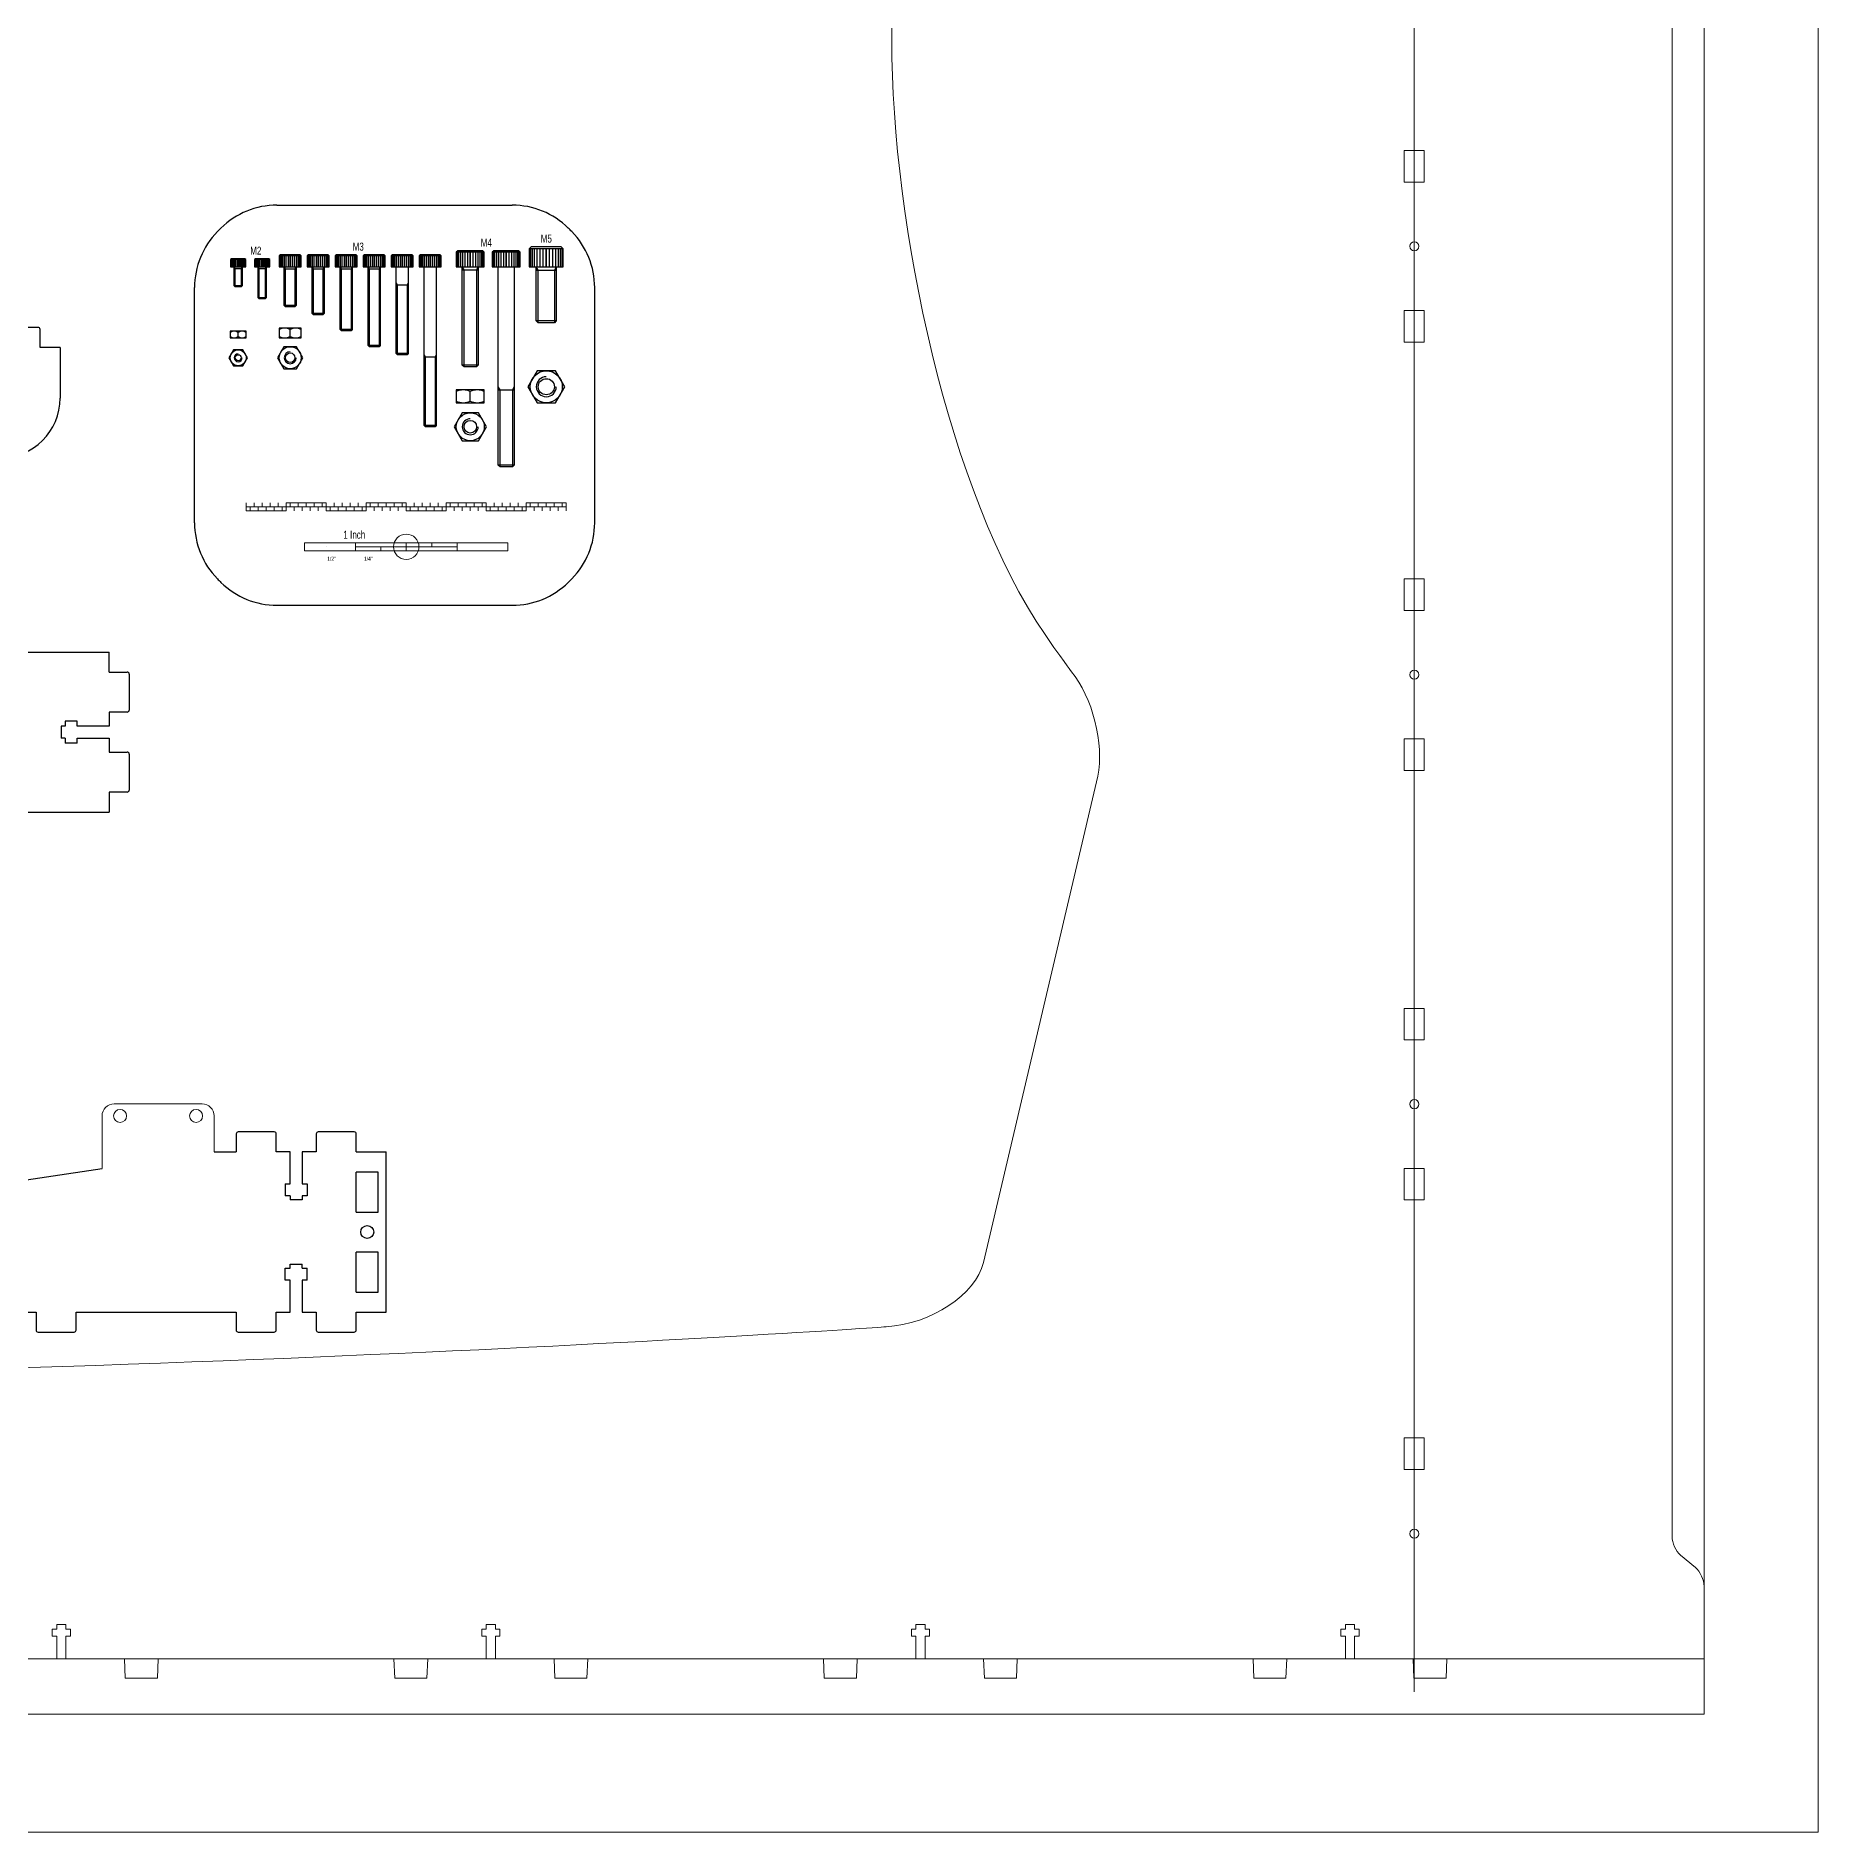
# Model space of a CAD drawing. Header units: millimetres. Extents: x 0 to 1200, y 0 to 900.
# Drawn here: x 754.7 to 1200, y 0 to 448.9 of the extents above; entities that cross this region are included whole.
import ezdxf

# ---------------------------------------------------------------- set-up
doc = ezdxf.new("R2010")
doc.units = ezdxf.units.MM
doc.layers.get('0').update_dxf_attribs({"color": 1, "linetype": 'CONTINUOUS', "lineweight": 25, "true_color": 0xff0000})
for name, color, linetype, lineweight, true_color in [('Annotations', 5, 'CONTINUOUS', 5, 0x0000ff), ('Changes', 1, 'CONTINUOUS', 0, 0xff0000), ('Laser Table', 3, 'CONTINUOUS', 0, 0x00ff00), ('New Front', 1, 'CONTINUOUS', 0, 0xff0000), ('Referance lines', 3, 'CONTINUOUS', 0, 0x00ff00)]:
    doc.layers.add(name, color=color, linetype=linetype, lineweight=lineweight, true_color=true_color)
doc.layers.add('NutsAndBolts', color=5, linetype='CONTINUOUS', true_color=0x0000ff)
doc.styles.get("Standard").update_dxf_attribs({"font": 'txt', "width": 0.75})

# ---------------------------------------------------------------- blocks, each defined once
blk = doc.blocks.new('M5x14_DIN912_f-0')
at = {"layer": 'NutsAndBolts', "color": 4, "linetype": 'CONTINUOUS', "true_color": 0x00ffff}
for p, q in [((-3.75, 5), (-4.25, 4.5)), ((-4.25, 4.5), (-4.25, 0)), ((3.75, 5), (-3.75, 5)), ((4.25, 4.5), (3.75, 5)), ((4.25, 0), (4.25, 4.5)), ((-4.25, 0), (4.25, 0)), ((-2.5, -13.5095), (-2.5, 0)), ((2.5, 0), (2.5, -13.5095)), ((-2.5, -0.849571), (2.5, -0.849571)), ((-2.0095, -14), (-2.5, -13.5095)), ((2.5, -13.5095), (-2.5, -13.5095)), ((2.0095, -14), (-2.0095, -14)), ((2.5, -13.5095), (2.0095, -14))]:
    blk.add_line(p, q, dxfattribs=at)
at = {"layer": 'NutsAndBolts', "color": 2, "linetype": 'CONTINUOUS', "true_color": 0xffff00}
for p, q in [((4.25, 4.5), (-4.25, 4.5)), ((-4.174297, 4.5), (-4.174297, 0)), ((-3.936618, 4.5), (-3.936618, 0)), ((-3.546047, 4.5), (-3.546047, 0)), ((-3.017751, 4.5), (-3.017751, 0)), ((-2.372251, 4.5), (-2.372251, 0)), ((-1.634615, 4.5), (-1.634615, 0)), ((-0.833494, 4.5), (-0.833494, 0)), ((0, 0), (0, 4.5)), ((0, 4.5), (0, 0)), ((0.833494, 0), (0.833494, 4.5)), ((1.634615, 0), (1.634615, 4.5)), ((2.372251, 0), (2.372251, 4.5)), ((3.017751, 0), (3.017751, 4.5)), ((3.546047, 0), (3.546047, 4.5)), ((3.936618, 0), (3.936618, 4.5)), ((4.174297, 0), (4.174297, 4.5)), ((-2.0095, -0.849571), (-2.5, 0)), ((2.5, 0), (2.0095, -0.849571)), ((-2.0095, -14), (-2.0095, -0.849571)), ((2.0095, -0.849571), (2.0095, -14))]:
    blk.add_line(p, q, dxfattribs=at)
blk = doc.blocks.new('M4x50_DIN912_f-0')
at = {"layer": 'NutsAndBolts', "color": 4, "linetype": 'CONTINUOUS', "true_color": 0x00ffff}
for p, q in [((-3.1, 4), (-3.5, 3.6)), ((-3.5, 3.6), (-3.5, 0)), ((-3.5, 0), (3.5, 0)), ((3.1, 4), (-3.1, 4)), ((-2, -49.5705), (-2, 0)), ((2, 0), (2, -49.5705)), ((3.5, 3.6), (3.1, 4)), ((3.5, 0), (3.5, 3.6)), ((-2, -30.743916), (2, -30.743916)), ((-1.5705, -50), (-2, -49.5705)), ((2, -49.5705), (-2, -49.5705)), ((1.5705, -50), (-1.5705, -50)), ((2, -49.5705), (1.5705, -50))]:
    blk.add_line(p, q, dxfattribs=at)
at = {"layer": 'NutsAndBolts', "color": 2, "linetype": 'CONTINUOUS', "true_color": 0xffff00}
for p, q in [((3.5, 3.6), (-3.5, 3.6)), ((-3.437656, 3.6), (-3.437656, 0)), ((-3.241921, 3.6), (-3.241921, 0)), ((-2.920274, 3.6), (-2.920274, 0)), ((-2.485207, 3.6), (-2.485207, 0)), ((-1.953618, 3.6), (-1.953618, 0)), ((-1.346154, 3.6), (-1.346154, 0)), ((-0.686406, 3.6), (-0.686406, 0)), ((0, 0), (0, 3.6)), ((0, 3.6), (0, 0)), ((0.686406, 0), (0.686406, 3.6)), ((1.346154, 0), (1.346154, 3.6)), ((1.953618, 0), (1.953618, 3.6)), ((2.485207, 0), (2.485207, 3.6)), ((2.920274, 0), (2.920274, 3.6)), ((3.241921, 0), (3.241921, 3.6)), ((3.437656, 0), (3.437656, 3.6)), ((-1.5705, -30.743916), (-2, -30)), ((-1.5705, -50), (-1.5705, -30.743916)), ((2, -30), (1.5705, -30.743916)), ((1.5705, -30.743916), (1.5705, -50))]:
    blk.add_line(p, q, dxfattribs=at)
blk = doc.blocks.new('M4x25_DIN912_f-0')
at = {"layer": 'NutsAndBolts', "color": 4, "linetype": 'CONTINUOUS', "true_color": 0x00ffff}
for p, q in [((-3.1, 4), (-3.5, 3.6)), ((-3.5, 3.6), (-3.5, 0)), ((-3.5, 0), (3.5, 0)), ((3.1, 4), (-3.1, 4)), ((-2, -24.5705), (-2, 0)), ((2, 0), (2, -24.5705)), ((3.5, 3.6), (3.1, 4)), ((3.5, 0), (3.5, 3.6)), ((-2, -0.743916), (2, -0.743916)), ((-1.5705, -25), (-2, -24.5705)), ((2, -24.5705), (-2, -24.5705)), ((1.5705, -25), (-1.5705, -25)), ((2, -24.5705), (1.5705, -25))]:
    blk.add_line(p, q, dxfattribs=at)
at = {"layer": 'NutsAndBolts', "color": 2, "linetype": 'CONTINUOUS', "true_color": 0xffff00}
for p, q in [((3.5, 3.6), (-3.5, 3.6)), ((-3.437656, 3.6), (-3.437656, 0)), ((-3.241921, 3.6), (-3.241921, 0)), ((-2.920274, 3.6), (-2.920274, 0)), ((-2.485207, 3.6), (-2.485207, 0)), ((-1.5705, -0.743916), (-2, 0)), ((-1.953618, 3.6), (-1.953618, 0)), ((-1.346154, 3.6), (-1.346154, 0)), ((-0.686406, 3.6), (-0.686406, 0)), ((0, 0), (0, 3.6)), ((0, 3.6), (0, 0)), ((0.686406, 0), (0.686406, 3.6)), ((1.346154, 0), (1.346154, 3.6)), ((2, 0), (1.5705, -0.743916)), ((1.953618, 0), (1.953618, 3.6)), ((2.485207, 0), (2.485207, 3.6)), ((2.920274, 0), (2.920274, 3.6)), ((3.241921, 0), (3.241921, 3.6)), ((3.437656, 0), (3.437656, 3.6)), ((-1.5705, -25), (-1.5705, -0.743916)), ((1.5705, -0.743916), (1.5705, -25))]:
    blk.add_line(p, q, dxfattribs=at)
blk = doc.blocks.new('M3x10_DIN912_f-0')
at = {"layer": 'NutsAndBolts', "color": 4, "linetype": 'CONTINUOUS', "true_color": 0x00ffff}
for p, q in [((-2.45, 3), (-2.75, 2.7)), ((-2.75, 2.7), (-2.75, 0)), ((-2.75, 0), (2.75, 0)), ((2.45, 3), (-2.45, 3)), ((-1.5, -9.6935), (-1.5, 0)), ((1.5, 0), (1.5, -9.6935)), ((2.75, 2.7), (2.45, 3)), ((2.75, 0), (2.75, 2.7)), ((-1.5, -0.530874), (1.5, -0.530874)), ((-1.1935, -10), (-1.5, -9.6935)), ((1.5, -9.6935), (-1.5, -9.6935)), ((1.1935, -10), (-1.1935, -10)), ((1.5, -9.6935), (1.1935, -10))]:
    blk.add_line(p, q, dxfattribs=at)
at = {"layer": 'NutsAndBolts', "color": 2, "linetype": 'CONTINUOUS', "true_color": 0xffff00}
for p, q in [((2.75, 2.7), (-2.75, 2.7)), ((-2.701015, 2.7), (-2.701015, 0)), ((-2.547223, 2.7), (-2.547223, 0)), ((-2.294501, 2.7), (-2.294501, 0)), ((-1.952663, 2.7), (-1.952663, 0)), ((-1.534986, 2.7), (-1.534986, 0)), ((-1.1935, -0.530874), (-1.5, 0)), ((-1.057692, 2.7), (-1.057692, 0)), ((-0.539319, 2.7), (-0.539319, 0)), ((0, 0), (0, 2.7)), ((0, 2.7), (0, 0)), ((0.539319, 0), (0.539319, 2.7)), ((1.057692, 0), (1.057692, 2.7)), ((1.5, 0), (1.1935, -0.530874)), ((1.534986, 0), (1.534986, 2.7)), ((1.952663, 0), (1.952663, 2.7)), ((2.294501, 0), (2.294501, 2.7)), ((2.547223, 0), (2.547223, 2.7)), ((2.701015, 0), (2.701015, 2.7)), ((-1.1935, -10), (-1.1935, -0.530874)), ((1.1935, -0.530874), (1.1935, -10))]:
    blk.add_line(p, q, dxfattribs=at)
blk = doc.blocks.new('M3x40_DIN912_f-0')
at = {"layer": 'NutsAndBolts', "color": 4, "linetype": 'CONTINUOUS', "true_color": 0x00ffff}
for p, q in [((-2.45, 3), (-2.75, 2.7)), ((-2.75, 2.7), (-2.75, 0)), ((-2.75, 0), (2.75, 0)), ((2.45, 3), (-2.45, 3)), ((-1.5, -39.6935), (-1.5, 0)), ((1.5, 0), (1.5, -39.6935)), ((2.75, 2.7), (2.45, 3)), ((2.75, 0), (2.75, 2.7)), ((-1.5, -22.530874), (1.5, -22.530874)), ((-1.1935, -40), (-1.5, -39.6935)), ((1.5, -39.6935), (-1.5, -39.6935)), ((1.1935, -40), (-1.1935, -40)), ((1.5, -39.6935), (1.1935, -40))]:
    blk.add_line(p, q, dxfattribs=at)
at = {"layer": 'NutsAndBolts', "color": 2, "linetype": 'CONTINUOUS', "true_color": 0xffff00}
for p, q in [((2.75, 2.7), (-2.75, 2.7)), ((-2.701015, 2.7), (-2.701015, 0)), ((-2.547223, 2.7), (-2.547223, 0)), ((-2.294501, 2.7), (-2.294501, 0)), ((-1.952663, 2.7), (-1.952663, 0)), ((-1.534986, 2.7), (-1.534986, 0)), ((-1.057692, 2.7), (-1.057692, 0)), ((-0.539319, 2.7), (-0.539319, 0)), ((0, 0), (0, 2.7)), ((0, 2.7), (0, 0)), ((0.539319, 0), (0.539319, 2.7)), ((1.057692, 0), (1.057692, 2.7)), ((1.534986, 0), (1.534986, 2.7)), ((1.952663, 0), (1.952663, 2.7)), ((2.294501, 0), (2.294501, 2.7)), ((2.547223, 0), (2.547223, 2.7)), ((2.701015, 0), (2.701015, 2.7)), ((-1.1935, -22.530874), (-1.5, -22)), ((1.5, -22), (1.1935, -22.530874)), ((-1.1935, -40), (-1.1935, -22.530874)), ((1.1935, -22.530874), (1.1935, -40))]:
    blk.add_line(p, q, dxfattribs=at)
blk = doc.blocks.new('M3x22_DIN912_f-0')
at = {"layer": 'NutsAndBolts', "color": 4, "linetype": 'CONTINUOUS', "true_color": 0x00ffff}
for p, q in [((-2.45, 3), (-2.75, 2.7)), ((-2.75, 2.7), (-2.75, 0)), ((-2.75, 0), (2.75, 0)), ((2.45, 3), (-2.45, 3)), ((-1.5, -21.6935), (-1.5, 0)), ((1.5, 0), (1.5, -21.6935)), ((2.75, 2.7), (2.45, 3)), ((2.75, 0), (2.75, 2.7)), ((-1.5, -4.530874), (1.5, -4.530874)), ((-1.1935, -22), (-1.5, -21.6935)), ((1.5, -21.6935), (-1.5, -21.6935)), ((1.1935, -22), (-1.1935, -22)), ((1.5, -21.6935), (1.1935, -22))]:
    blk.add_line(p, q, dxfattribs=at)
at = {"layer": 'NutsAndBolts', "color": 2, "linetype": 'CONTINUOUS', "true_color": 0xffff00}
for p, q in [((2.75, 2.7), (-2.75, 2.7)), ((-2.701015, 2.7), (-2.701015, 0)), ((-2.547223, 2.7), (-2.547223, 0)), ((-2.294501, 2.7), (-2.294501, 0)), ((-1.952663, 2.7), (-1.952663, 0)), ((-1.534986, 2.7), (-1.534986, 0)), ((-1.057692, 2.7), (-1.057692, 0)), ((-0.539319, 2.7), (-0.539319, 0)), ((0, 0), (0, 2.7)), ((0, 2.7), (0, 0)), ((0.539319, 0), (0.539319, 2.7)), ((1.057692, 0), (1.057692, 2.7)), ((1.534986, 0), (1.534986, 2.7)), ((1.952663, 0), (1.952663, 2.7)), ((2.294501, 0), (2.294501, 2.7)), ((2.547223, 0), (2.547223, 2.7)), ((2.701015, 0), (2.701015, 2.7)), ((-1.1935, -4.530874), (-1.5, -4)), ((1.5, -4), (1.1935, -4.530874)), ((-1.1935, -22), (-1.1935, -4.530874)), ((1.1935, -4.530874), (1.1935, -22))]:
    blk.add_line(p, q, dxfattribs=at)
blk = doc.blocks.new('M3x20_DIN912_f-0')
at = {"layer": 'NutsAndBolts', "color": 4, "linetype": 'CONTINUOUS', "true_color": 0x00ffff}
for p, q in [((-2.45, 3), (-2.75, 2.7)), ((-2.75, 2.7), (-2.75, 0)), ((-2.75, 0), (2.75, 0)), ((2.45, 3), (-2.45, 3)), ((-1.5, -19.6935), (-1.5, 0)), ((1.5, 0), (1.5, -19.6935)), ((2.75, 2.7), (2.45, 3)), ((2.75, 0), (2.75, 2.7)), ((-1.5, -0.530874), (1.5, -0.530874)), ((-1.1935, -20), (-1.5, -19.6935)), ((1.5, -19.6935), (-1.5, -19.6935)), ((1.1935, -20), (-1.1935, -20)), ((1.5, -19.6935), (1.1935, -20))]:
    blk.add_line(p, q, dxfattribs=at)
at = {"layer": 'NutsAndBolts', "color": 2, "linetype": 'CONTINUOUS', "true_color": 0xffff00}
for p, q in [((2.75, 2.7), (-2.75, 2.7)), ((-2.701015, 2.7), (-2.701015, 0)), ((-2.547223, 2.7), (-2.547223, 0)), ((-2.294501, 2.7), (-2.294501, 0)), ((-1.952663, 2.7), (-1.952663, 0)), ((-1.534986, 2.7), (-1.534986, 0)), ((-1.1935, -0.530874), (-1.5, 0)), ((-1.057692, 2.7), (-1.057692, 0)), ((-0.539319, 2.7), (-0.539319, 0)), ((0, 0), (0, 2.7)), ((0, 2.7), (0, 0)), ((0.539319, 0), (0.539319, 2.7)), ((1.057692, 0), (1.057692, 2.7)), ((1.5, 0), (1.1935, -0.530874)), ((1.534986, 0), (1.534986, 2.7)), ((1.952663, 0), (1.952663, 2.7)), ((2.294501, 0), (2.294501, 2.7)), ((2.547223, 0), (2.547223, 2.7)), ((2.701015, 0), (2.701015, 2.7)), ((-1.1935, -20), (-1.1935, -0.530874)), ((1.1935, -0.530874), (1.1935, -20))]:
    blk.add_line(p, q, dxfattribs=at)
blk = doc.blocks.new('M3x16_DIN912_f-0')
at = {"layer": 'NutsAndBolts', "color": 4, "linetype": 'CONTINUOUS', "true_color": 0x00ffff}
for p, q in [((-2.45, 3), (-2.75, 2.7)), ((-2.75, 2.7), (-2.75, 0)), ((-2.75, 0), (2.75, 0)), ((2.45, 3), (-2.45, 3)), ((-1.5, -15.6935), (-1.5, 0)), ((1.5, 0), (1.5, -15.6935)), ((2.75, 2.7), (2.45, 3)), ((2.75, 0), (2.75, 2.7)), ((-1.5, -0.530874), (1.5, -0.530874)), ((-1.1935, -16), (-1.5, -15.6935)), ((1.5, -15.6935), (-1.5, -15.6935)), ((1.1935, -16), (-1.1935, -16)), ((1.5, -15.6935), (1.1935, -16))]:
    blk.add_line(p, q, dxfattribs=at)
at = {"layer": 'NutsAndBolts', "color": 2, "linetype": 'CONTINUOUS', "true_color": 0xffff00}
for p, q in [((2.75, 2.7), (-2.75, 2.7)), ((-2.701015, 2.7), (-2.701015, 0)), ((-2.547223, 2.7), (-2.547223, 0)), ((-2.294501, 2.7), (-2.294501, 0)), ((-1.952663, 2.7), (-1.952663, 0)), ((-1.534986, 2.7), (-1.534986, 0)), ((-1.1935, -0.530874), (-1.5, 0)), ((-1.057692, 2.7), (-1.057692, 0)), ((-0.539319, 2.7), (-0.539319, 0)), ((0, 0), (0, 2.7)), ((0, 2.7), (0, 0)), ((0.539319, 0), (0.539319, 2.7)), ((1.057692, 0), (1.057692, 2.7)), ((1.5, 0), (1.1935, -0.530874)), ((1.534986, 0), (1.534986, 2.7)), ((1.952663, 0), (1.952663, 2.7)), ((2.294501, 0), (2.294501, 2.7)), ((2.547223, 0), (2.547223, 2.7)), ((2.701015, 0), (2.701015, 2.7)), ((-1.1935, -16), (-1.1935, -0.530874)), ((1.1935, -0.530874), (1.1935, -16))]:
    blk.add_line(p, q, dxfattribs=at)
blk = doc.blocks.new('M3x12_DIN912_f-0')
at = {"layer": 'NutsAndBolts', "color": 4, "linetype": 'CONTINUOUS', "true_color": 0x00ffff}
for p, q in [((-2.45, 3), (-2.75, 2.7)), ((-2.75, 2.7), (-2.75, 0)), ((-2.75, 0), (2.75, 0)), ((2.45, 3), (-2.45, 3)), ((-1.5, -11.6935), (-1.5, 0)), ((1.5, 0), (1.5, -11.6935)), ((2.75, 2.7), (2.45, 3)), ((2.75, 0), (2.75, 2.7)), ((-1.5, -0.530874), (1.5, -0.530874)), ((-1.1935, -12), (-1.5, -11.6935)), ((1.5, -11.6935), (-1.5, -11.6935)), ((1.1935, -12), (-1.1935, -12)), ((1.5, -11.6935), (1.1935, -12))]:
    blk.add_line(p, q, dxfattribs=at)
at = {"layer": 'NutsAndBolts', "color": 2, "linetype": 'CONTINUOUS', "true_color": 0xffff00}
for p, q in [((2.75, 2.7), (-2.75, 2.7)), ((-2.701015, 2.7), (-2.701015, 0)), ((-2.547223, 2.7), (-2.547223, 0)), ((-2.294501, 2.7), (-2.294501, 0)), ((-1.952663, 2.7), (-1.952663, 0)), ((-1.534986, 2.7), (-1.534986, 0)), ((-1.1935, -0.530874), (-1.5, 0)), ((-1.057692, 2.7), (-1.057692, 0)), ((-0.539319, 2.7), (-0.539319, 0)), ((0, 0), (0, 2.7)), ((0, 2.7), (0, 0)), ((0.539319, 0), (0.539319, 2.7)), ((1.057692, 0), (1.057692, 2.7)), ((1.5, 0), (1.1935, -0.530874)), ((1.534986, 0), (1.534986, 2.7)), ((1.952663, 0), (1.952663, 2.7)), ((2.294501, 0), (2.294501, 2.7)), ((2.547223, 0), (2.547223, 2.7)), ((2.701015, 0), (2.701015, 2.7)), ((-1.1935, -12), (-1.1935, -0.530874)), ((1.1935, -0.530874), (1.1935, -12))]:
    blk.add_line(p, q, dxfattribs=at)
blk = doc.blocks.new('M2x8_DIN912_f-0')
at = {"layer": 'NutsAndBolts', "color": 4, "linetype": 'CONTINUOUS', "true_color": 0x00ffff}
for p, q in [((-1.7, 2), (-1.9, 1.8)), ((-1.9, 1.8), (-1.9, 0)), ((-1.9, 0), (1.9, 0)), ((1.7, 2), (-1.7, 2)), ((-1, -7.7545), (-1, 0)), ((1, 0), (1, -7.7545)), ((1.9, 1.8), (1.7, 2)), ((1.9, 0), (1.9, 1.8)), ((-1, -0.425218), (1, -0.425218)), ((-0.7545, -8), (-1, -7.7545)), ((1, -7.7545), (-1, -7.7545)), ((0.7545, -8), (-0.7545, -8)), ((1, -7.7545), (0.7545, -8))]:
    blk.add_line(p, q, dxfattribs=at)
at = {"layer": 'NutsAndBolts', "color": 2, "linetype": 'CONTINUOUS', "true_color": 0xffff00}
for p, q in [((1.9, 1.8), (-1.9, 1.8)), ((-1.866156, 1.8), (-1.866156, 0)), ((-1.7599, 1.8), (-1.7599, 0)), ((-1.585291, 1.8), (-1.585291, 0)), ((-1.349112, 1.8), (-1.349112, 0)), ((-1.060536, 1.8), (-1.060536, 0)), ((-0.7545, -0.425218), (-1, 0)), ((-0.730769, 1.8), (-0.730769, 0)), ((-0.372621, 1.8), (-0.372621, 0)), ((0, 0), (0, 1.8)), ((0, 1.8), (0, 0)), ((0.372621, 0), (0.372621, 1.8)), ((0.730769, 0), (0.730769, 1.8)), ((1, 0), (0.7545, -0.425218)), ((1.060536, 0), (1.060536, 1.8)), ((1.349112, 0), (1.349112, 1.8)), ((1.585291, 0), (1.585291, 1.8)), ((1.7599, 0), (1.7599, 1.8)), ((1.866156, 0), (1.866156, 1.8)), ((-0.7545, -8), (-0.7545, -0.425218)), ((0.7545, -0.425218), (0.7545, -8))]:
    blk.add_line(p, q, dxfattribs=at)
blk = doc.blocks.new('M2x5_DIN912_f-0')
at = {"layer": 'NutsAndBolts', "color": 4, "linetype": 'CONTINUOUS', "true_color": 0x00ffff}
for p, q in [((-1.7, 2), (-1.9, 1.8)), ((-1.9, 1.8), (-1.9, 0)), ((-1.9, 0), (1.9, 0)), ((1.7, 2), (-1.7, 2)), ((-1, -4.7545), (-1, 0)), ((1, 0), (1, -4.7545)), ((1.9, 1.8), (1.7, 2)), ((1.9, 0), (1.9, 1.8)), ((-1, -0.425218), (1, -0.425218)), ((-0.7545, -5), (-1, -4.7545)), ((1, -4.7545), (-1, -4.7545)), ((0.7545, -5), (-0.7545, -5)), ((1, -4.7545), (0.7545, -5))]:
    blk.add_line(p, q, dxfattribs=at)
at = {"layer": 'NutsAndBolts', "color": 2, "linetype": 'CONTINUOUS', "true_color": 0xffff00}
for p, q in [((1.9, 1.8), (-1.9, 1.8)), ((-1.866156, 1.8), (-1.866156, 0)), ((-1.7599, 1.8), (-1.7599, 0)), ((-1.585291, 1.8), (-1.585291, 0)), ((-1.349112, 1.8), (-1.349112, 0)), ((-1.060536, 1.8), (-1.060536, 0)), ((-0.7545, -0.425218), (-1, 0)), ((-0.730769, 1.8), (-0.730769, 0)), ((-0.372621, 1.8), (-0.372621, 0)), ((0, 0), (0, 1.8)), ((0, 1.8), (0, 0)), ((0.372621, 0), (0.372621, 1.8)), ((0.730769, 0), (0.730769, 1.8)), ((1, 0), (0.7545, -0.425218)), ((1.060536, 0), (1.060536, 1.8)), ((1.349112, 0), (1.349112, 1.8)), ((1.585291, 0), (1.585291, 1.8)), ((1.7599, 0), (1.7599, 1.8)), ((1.866156, 0), (1.866156, 1.8)), ((-0.7545, -5), (-0.7545, -0.425218)), ((0.7545, -0.425218), (0.7545, -5))]:
    blk.add_line(p, q, dxfattribs=at)
blk = doc.blocks.new('M4_DIN934_t-0')
at = {"layer": 'NutsAndBolts', "color": 4, "linetype": 'CONTINUOUS', "true_color": 0x00ffff}
for p, q in [((-2.020726, 3.5), (-4.041452, 0)), ((-4.041452, 0), (-2.020726, -3.5)), ((2.020726, 3.5), (-2.020726, 3.5)), ((4.041452, 0), (2.020726, 3.5)), ((2.020726, -3.5), (4.041452, 0)), ((-2.020726, -3.5), (2.020726, -3.5))]:
    blk.add_line(p, q, dxfattribs=at)
for radius in [3.5, 1.5705]:
    blk.add_circle((0, 0), radius, dxfattribs=at)
at = {"layer": 'NutsAndBolts', "color": 2, "linetype": 'CONTINUOUS', "true_color": 0xffff00}
blk.add_arc((0, 0), 2, 90, 0, dxfattribs=at)
blk = doc.blocks.new('M4_DIN934_l-0')
at = {"layer": 'NutsAndBolts', "color": 4, "linetype": 'CONTINUOUS', "true_color": 0x00ffff}
for p, q in [((3.5, 3.2), (-3.5, 3.2)), ((-3.5, 3.2), (-3.5, 0)), ((-3.5, 0), (3.5, 0)), ((0, 0.403126), (0, 2.796874)), ((3.5, 0), (3.5, 3.2))]:
    blk.add_line(p, q, dxfattribs=at)
for centre, start, end in [((-1.75, -0.8), 64.05552, 115.94448), ((-1.75, 4), 244.05552, 295.94448), ((1.75, -0.8), 64.05552, 115.94448), ((1.75, 4), 244.05552, 295.94448)]:
    blk.add_arc(centre, 4, start, end, dxfattribs=at)
blk = doc.blocks.new('M5_DIN934_t-0')
at = {"color": 4, "linetype": 'CONTINUOUS', "true_color": 0x00ffff}
for p, q in [((-2.309401, 4), (-4.618802, 0)), ((-4.618802, 0), (-2.309401, -4)), ((2.309401, 4), (-2.309401, 4)), ((4.618802, 0), (2.309401, 4)), ((2.309401, -4), (4.618802, 0)), ((-2.309401, -4), (2.309401, -4))]:
    blk.add_line(p, q, dxfattribs=at)
for radius in [4, 2.0095]:
    blk.add_circle((0, 0), radius, dxfattribs=at)
at = {"color": 2, "linetype": 'CONTINUOUS', "true_color": 0xffff00}
blk.add_arc((0, 0), 2.5, 90, 0, dxfattribs=at)
blk = doc.blocks.new('M2_DIN934_t-0')
at = {"layer": 'NutsAndBolts', "color": 4, "linetype": 'CONTINUOUS', "true_color": 0x00ffff}
for p, q in [((-1.154701, 2), (-2.309401, 0)), ((-2.309401, 0), (-1.154701, -2)), ((1.154701, 2), (-1.154701, 2)), ((2.309401, 0), (1.154701, 2)), ((1.154701, -2), (2.309401, 0)), ((-1.154701, -2), (1.154701, -2))]:
    blk.add_line(p, q, dxfattribs=at)
for radius in [2, 0.7545]:
    blk.add_circle((0, 0), radius, dxfattribs=at)
at = {"layer": 'NutsAndBolts', "color": 2, "linetype": 'CONTINUOUS', "true_color": 0xffff00}
blk.add_arc((0, 0), 1, 90, 0, dxfattribs=at)
blk = doc.blocks.new('M2_DIN934_l-0')
at = {"layer": 'NutsAndBolts', "color": 4, "linetype": 'CONTINUOUS', "true_color": 0x00ffff}
for p, q in [((2, 1.6), (-2, 1.6)), ((-2, 1.6), (-2, 0)), ((-2, 0), (2, 0)), ((0, 0.267949), (0, 1.332051)), ((2, 0), (2, 1.6))]:
    blk.add_line(p, q, dxfattribs=at)
for centre, start, end in [((-1, -0.4), 60, 120), ((-1, 2), 240, 300), ((1, -0.4), 60, 120), ((1, 2), 240, 300)]:
    blk.add_arc(centre, 2, start, end, dxfattribs=at)
blk = doc.blocks.new('M3_DIN934_t-0')
at = {"layer": 'NutsAndBolts', "color": 4, "linetype": 'CONTINUOUS', "true_color": 0x00ffff}
for p, q in [((-1.587713, 2.75), (-3.175426, 0)), ((-3.175426, 0), (-1.587713, -2.75)), ((1.587713, 2.75), (-1.587713, 2.75)), ((3.175426, 0), (1.587713, 2.75)), ((1.587713, -2.75), (3.175426, 0)), ((-1.587713, -2.75), (1.587713, -2.75))]:
    blk.add_line(p, q, dxfattribs=at)
for radius in [2.75, 1.1935]:
    blk.add_circle((0, 0), radius, dxfattribs=at)
at = {"layer": 'NutsAndBolts', "color": 2, "linetype": 'CONTINUOUS', "true_color": 0xffff00}
blk.add_arc((0, 0), 1.5, 90, 0, dxfattribs=at)
blk = doc.blocks.new('M3_DIN934_l-0')
at = {"layer": 'NutsAndBolts', "color": 4, "linetype": 'CONTINUOUS', "true_color": 0x00ffff}
for p, q in [((2.75, 2.4), (-2.75, 2.4)), ((-2.75, 2.4), (-2.75, 0)), ((-2.75, 0), (2.75, 0)), ((0, 0.333659), (0, 2.066341)), ((2.75, 0), (2.75, 2.4))]:
    blk.add_line(p, q, dxfattribs=at)
for centre, start, end in [((-1.375, -0.6), 62.720387, 117.279613), ((-1.375, 3), 242.720387, 297.279613), ((1.375, -0.6), 62.720387, 117.279613), ((1.375, 3), 242.720387, 297.279613)]:
    blk.add_arc(centre, 3, start, end, dxfattribs=at)

msp = doc.modelspace()

# ---------------------------------------------------------------- linework, layer by layer
for p, q in [((814.89, 406.61), (873.68, 406.61)), ((814.89, 406.61), (873.68, 406.61)), ((794.29, 327.22), (794.29, 386)), ((794.29, 327.22), (794.29, 386)), ((894.29, 327.22), (894.29, 386)), ((894.29, 327.22), (894.29, 386)), ((755.19, 376.06), (746.19, 376.06)), ((755.69, 371.06), (755.69, 375.56)), ((760.69, 371.06), (755.69, 371.06)), ((760.69, 371.06), (760.69, 358.39)), ((814.89, 306.61), (873.68, 306.61)), ((814.89, 306.61), (873.68, 306.61)), ((690.47, 294.92), (772.97, 294.92)), ((772.97, 289.92), (772.97, 294.92)), ((772.97, 289.92), (777.47, 289.92)), ((777.97, 289.42), (777.97, 280.42)), ((777.47, 279.92), (772.97, 279.92)), ((772.97, 279.92), (772.97, 276.43)), ((761.97, 276.42), (760.97, 276.42)), ((760.97, 276.42), (760.97, 273.42)), ((764.97, 277.67), (761.97, 277.67)), ((761.97, 277.67), (761.97, 276.42)), ((764.97, 276.43), (764.97, 277.67)), ((772.97, 276.43), (764.97, 276.43)), ((761.97, 273.42), (760.97, 273.42)), ((761.97, 273.42), (761.97, 272.17)), ((764.97, 272.17), (761.97, 272.17)), ((764.97, 272.17), (764.97, 273.41)), ((764.97, 273.41), (772.97, 273.41)), ((772.97, 273.41), (772.97, 269.92)), ((772.97, 269.92), (777.47, 269.92)), ((777.97, 269.42), (777.97, 260.42)), ((777.47, 259.92), (772.97, 259.92)), ((772.97, 259.92), (772.97, 254.92)), ((690.47, 254.92), (772.97, 254.92)), ((804.72, 174.48), (804.72, 169.98)), ((814.22, 174.98), (805.22, 174.98)), ((814.72, 169.98), (814.72, 174.48)), ((824.72, 174.48), (824.72, 169.98)), ((834.22, 174.98), (825.22, 174.98)), ((834.72, 169.98), (834.72, 174.48)), ((799.19, 169.98), (804.72, 169.98)), ((818.22, 169.98), (814.72, 169.98)), ((818.22, 161.98), (818.22, 169.98)), ((824.72, 169.98), (821.23, 169.98)), ((821.23, 169.98), (821.23, 161.98)), ((834.72, 169.98), (842.2, 169.99)), ((842.19, 129.97), (842.2, 169.99)), ((676.69, 151.8), (771.19, 165.83)), ((816.97, 161.98), (816.97, 158.98)), ((816.97, 161.98), (818.22, 161.98)), ((821.23, 161.98), (822.47, 161.98)), ((822.47, 161.98), (822.47, 158.98)), ((834.7, 154.97), (834.7, 164.97)), ((840.2, 164.97), (834.7, 164.97)), ((840.2, 154.97), (840.2, 164.97)), ((818.22, 158.98), (816.97, 158.98)), ((818.22, 158.98), (818.22, 157.98)), ((821.22, 157.98), (818.22, 157.98)), ((822.47, 158.98), (821.22, 158.98)), ((821.22, 158.98), (821.22, 157.98)), ((834.7, 154.97), (840.2, 154.97)), ((834.7, 134.97), (834.7, 144.97)), ((840.2, 144.97), (834.7, 144.97)), ((840.2, 134.97), (840.2, 144.97)), ((816.94, 137.97), (816.93, 140.97)), ((816.93, 140.97), (818.19, 140.97)), ((818.19, 140.97), (818.19, 141.97)), ((818.19, 141.97), (821.19, 141.97)), ((821.19, 140.97), (821.19, 141.97)), ((821.19, 140.97), (822.43, 140.97)), ((822.44, 137.97), (822.43, 140.97)), ((818.17, 137.97), (816.94, 137.97)), ((818.17, 129.97), (818.17, 137.97)), ((822.44, 137.97), (821.19, 137.97)), ((821.19, 137.97), (821.19, 129.97)), ((834.7, 134.97), (840.2, 134.97)), ((751.19, 129.97), (754.69, 129.97)), ((754.69, 129.97), (754.69, 125.47)), ((764.69, 125.47), (764.69, 129.97)), ((764.69, 129.97), (804.69, 129.97)), ((804.69, 129.97), (804.69, 125.47)), ((814.69, 125.47), (814.69, 129.97)), ((814.69, 129.97), (818.17, 129.97)), ((821.19, 129.97), (824.69, 129.97)), ((824.69, 129.97), (824.69, 125.47)), ((834.69, 125.47), (834.69, 129.97)), ((834.69, 129.97), (842.19, 129.97)), ((755.19, 124.97), (764.19, 124.97)), ((805.19, 124.97), (814.19, 124.97)), ((825.19, 124.97), (834.19, 124.97))]:
    msp.add_line(p, q)
msp.add_circle((837.45, 149.97), 1.62)
for centre, radius, start, end in [((814.89, 386.61), 20, 90, 134.4153), ((814.89, 386.61), 20, 90, 134.4153), ((873.68, 386.61), 20, 45.5847, 90), ((873.68, 386.61), 20, 45.5847, 90), ((814.29, 386), 20, 135.5847, 180), ((814.29, 386), 20, 135.5847, 180), ((844.29, 356.61), 62, 134.4153, 135.5847), ((844.29, 356.61), 62, 134.4153, 135.5847), ((844.29, 356.61), 62, 44.4153, 45.5847), ((844.29, 356.61), 62, 44.4153, 45.5847), ((874.29, 386), 20, 0, 44.4153), ((874.29, 386), 20, 0, 44.4153), ((755.19, 375.56), 0.5, 360, 90), ((745.69, 358.39), 15, 270, 0), ((814.29, 327.22), 20, 180, 224.4153), ((814.29, 327.22), 20, 180, 224.4153), ((874.29, 327.22), 20, 315.5847, 0), ((874.29, 327.22), 20, 315.5847, 0), ((844.29, 356.61), 62, 224.4153, 225.5847), ((844.29, 356.61), 62, 224.4153, 225.5847), ((814.89, 326.61), 20, 225.5847, 270), ((814.89, 326.61), 20, 225.5847, 270), ((873.68, 326.61), 20, 270, 314.4153), ((873.68, 326.61), 20, 270, 314.4153), ((844.29, 356.61), 62, 314.4153, 315.5847), ((844.29, 356.61), 62, 314.4153, 315.5847), ((777.47, 289.42), 0.5, 360, 90), ((777.47, 280.42), 0.5, 270, 360), ((777.47, 269.42), 0.5, 360, 90), ((777.47, 260.42), 0.5, 270, 360), ((805.22, 174.48), 0.5, 90, 180), ((814.22, 174.48), 0.5, 0, 90), ((825.22, 174.48), 0.5, 90, 180), ((834.22, 174.48), 0.5, 0, 90), ((755.19, 125.47), 0.5, 180, 270), ((764.19, 125.47), 0.5, 270, 0), ((805.19, 125.47), 0.5, 180, 270), ((814.19, 125.47), 0.5, 270, 0), ((825.19, 125.47), 0.5, 180, 270), ((834.19, 125.47), 0.5, 270, 0)]:
    msp.add_arc(centre, radius, start, end)
at = {"layer": 'Annotations'}
for p, q in [((807.2, 331.23), (807.2, 332.23)), ((809.2, 332.23), (809.2, 331.23)), ((811.2, 332.23), (811.2, 331.23)), ((813.2, 332.23), (813.2, 331.23)), ((815.2, 332.23), (815.2, 331.23)), ((827.2, 332.23), (817.2, 332.23)), ((817.2, 332.23), (817.2, 331.23)), ((818.2, 332.23), (818.2, 331.23)), ((820.2, 332.23), (820.2, 331.23)), ((822.2, 332.23), (822.2, 331.23)), ((824.2, 332.23), (824.2, 331.23)), ((826.2, 332.23), (826.2, 331.23)), ((827.2, 331.23), (827.2, 332.23)), ((829.2, 332.23), (829.2, 331.23)), ((831.2, 332.23), (831.2, 331.23)), ((833.2, 332.23), (833.2, 331.23)), ((835.2, 332.23), (835.2, 331.23)), ((847.2, 332.23), (837.2, 332.23)), ((837.2, 332.23), (837.2, 331.23)), ((837.2, 332.23), (837.2, 331.23)), ((838.2, 332.23), (838.2, 331.23)), ((840.2, 332.23), (840.2, 331.23)), ((842.2, 332.23), (842.2, 331.23)), ((844.2, 332.23), (844.2, 331.23)), ((846.2, 332.23), (846.2, 331.23)), ((847.2, 331.23), (847.2, 332.23)), ((849.2, 332.23), (849.2, 331.23)), ((851.2, 332.23), (851.2, 331.23)), ((853.2, 332.23), (853.2, 331.23)), ((855.2, 332.23), (855.2, 331.23)), ((867.2, 332.23), (857.2, 332.23)), ((857.2, 332.23), (857.2, 331.23)), ((857.2, 332.23), (857.2, 331.23)), ((858.2, 332.23), (858.2, 331.23)), ((860.2, 332.23), (860.2, 331.23)), ((862.2, 332.23), (862.2, 331.23)), ((864.2, 332.23), (864.2, 331.23)), ((866.2, 332.23), (866.2, 331.23)), ((867.2, 331.23), (867.2, 332.23)), ((869.2, 332.23), (869.2, 331.23)), ((871.2, 332.23), (871.2, 331.23)), ((873.2, 332.23), (873.2, 331.23)), ((875.2, 332.23), (875.2, 331.23)), ((887.2, 332.23), (877.2, 332.23)), ((877.2, 332.23), (877.2, 331.23)), ((877.2, 332.23), (877.2, 331.23)), ((878.2, 332.23), (878.2, 331.23)), ((880.2, 332.23), (880.2, 331.23)), ((882.2, 332.23), (882.2, 331.23)), ((884.2, 332.23), (884.2, 331.23)), ((886.2, 332.23), (886.2, 331.23)), ((887.2, 331.23), (887.2, 332.23)), ((807.2, 331.23), (817.2, 331.23)), ((807.2, 330.23), (807.2, 331.23)), ((817.2, 330.23), (807.2, 330.23)), ((808.2, 330.23), (808.2, 331.23)), ((810.2, 330.23), (810.2, 331.23)), ((812.2, 330.23), (812.2, 331.23)), ((814.2, 330.23), (814.2, 331.23)), ((816.2, 330.23), (816.2, 331.23)), ((817.2, 331.23), (817.2, 330.23)), ((817.2, 331.23), (827.2, 331.23)), ((819.2, 330.23), (819.2, 331.23)), ((821.2, 330.23), (821.2, 331.23)), ((823.2, 330.23), (823.2, 331.23)), ((825.2, 330.23), (825.2, 331.23)), ((827.2, 331.23), (837.2, 331.23)), ((827.2, 330.23), (827.2, 331.23)), ((837.2, 330.23), (827.2, 330.23)), ((828.2, 330.23), (828.2, 331.23)), ((830.2, 330.23), (830.2, 331.23)), ((832.2, 330.23), (832.2, 331.23)), ((834.2, 330.23), (834.2, 331.23)), ((836.2, 330.23), (836.2, 331.23)), ((837.2, 331.23), (837.2, 330.23)), ((837.2, 331.23), (847.2, 331.23)), ((837.2, 331.23), (837.2, 330.23)), ((839.2, 330.23), (839.2, 331.23)), ((841.2, 330.23), (841.2, 331.23)), ((843.2, 330.23), (843.2, 331.23)), ((845.2, 330.23), (845.2, 331.23)), ((847.2, 331.23), (857.2, 331.23)), ((847.2, 330.23), (847.2, 331.23)), ((857.2, 330.23), (847.2, 330.23)), ((848.2, 330.23), (848.2, 331.23)), ((850.2, 330.23), (850.2, 331.23)), ((852.2, 330.23), (852.2, 331.23)), ((854.2, 330.23), (854.2, 331.23)), ((856.2, 330.23), (856.2, 331.23)), ((857.2, 331.23), (857.2, 330.23)), ((857.2, 331.23), (867.2, 331.23)), ((857.2, 331.23), (857.2, 330.23)), ((859.2, 330.23), (859.2, 331.23)), ((861.2, 330.23), (861.2, 331.23)), ((863.2, 330.23), (863.2, 331.23)), ((865.2, 330.23), (865.2, 331.23)), ((867.2, 331.23), (877.2, 331.23)), ((867.2, 330.23), (867.2, 331.23)), ((877.2, 330.23), (867.2, 330.23)), ((868.2, 330.23), (868.2, 331.23)), ((870.2, 330.23), (870.2, 331.23)), ((872.2, 330.23), (872.2, 331.23)), ((874.2, 330.23), (874.2, 331.23)), ((876.2, 330.23), (876.2, 331.23)), ((877.2, 331.23), (877.2, 330.23)), ((877.2, 331.23), (887.2, 331.23)), ((877.2, 331.23), (877.2, 330.23)), ((879.2, 330.23), (879.2, 331.23)), ((881.2, 330.23), (881.2, 331.23)), ((883.2, 330.23), (883.2, 331.23)), ((885.2, 330.23), (885.2, 331.23)), ((887.2, 331.23), (887.2, 330.23)), ((847.2, 322.23), (821.8, 322.23)), ((827.2, 321.23), (827.2, 321.23)), ((847.2, 321.23), (840.85, 321.23)), ((840.85, 321.23), (840.85, 320.23)), ((847.2, 321.23), (840.85, 321.23)), ((840.85, 321.23), (840.85, 320.23)), ((847.2, 320.23), (840.85, 320.23)), ((840.85, 320.23), (847.2, 320.23)), ((840.85, 320.23), (847.2, 320.23)), ((847.2, 322.23), (847.2, 320.23)), ((847.2, 322.23), (853.55, 322.23)), ((853.55, 322.23), (847.2, 322.23)), ((847.2, 322.23), (847.2, 321.23)), ((847.2, 320.23), (847.2, 321.23)), ((847.2, 321.23), (853.55, 321.23)), ((859.9, 321.23), (847.2, 321.23)), ((853.55, 321.23), (853.55, 322.23)), ((859.9, 321.23), (859.9, 322.23))]:
    msp.add_line(p, q, dxfattribs=at)
msp.add_lwpolyline([(872.6, 320.23), (821.8, 320.23), (821.8, 322.23), (872.6, 322.23), (872.6, 320.23), (847.2, 320.23), (847.2, 321.23), (847.2, 322.23), (834.5, 322.23), (834.5, 321.23), (847.2, 321.23), (859.9, 321.23), (859.9, 320.23), (847.2, 320.23), (847.2, 321.23), (834.5, 321.23), (834.5, 320.23)], dxfattribs=at)
msp.add_circle((847.2, 321.23), 3.17, dxfattribs=at)
at = {"layer": 'Changes'}
for p, q in [((774.19, 181.98), (796.19, 181.98)), ((771.19, 178.98), (771.19, 165.83)), ((799.19, 178.98), (799.19, 169.98))]:
    msp.add_line(p, q, dxfattribs=at)
for centre in [(775.69, 178.98), (794.69, 178.98)]:
    msp.add_circle(centre, 1.62, dxfattribs=at)
for centre, start, end in [((774.19, 178.98), 90, 180), ((796.19, 178.98), 360, 90)]:
    msp.add_arc(centre, 3, start, end, dxfattribs=at)
at = {"layer": 'Laser Table', "color": 3, "true_color": 0x00ff00}
for p, q in [((1200, 900), (1200, 0)), ((1200, 0), (0, 0))]:
    msp.add_line(p, q, dxfattribs=at)
at = {"layer": 'New Front', "color": 1, "true_color": 0xff0000}
for p, q in [((1163.5, 73.84), (1163.5, 826.2)), ((1171.5, 43.32), (1171.5, 61.45)), ((759.86, 50.7), (758.74, 50.7)), ((758.74, 50.7), (758.74, 48.94)), ((762.16, 51.85), (759.86, 51.85)), ((759.86, 51.85), (759.86, 50.7)), ((762.16, 50.7), (762.16, 51.85)), ((763.28, 50.7), (762.16, 50.7)), ((763.28, 48.94), (763.28, 50.7)), ((867.2, 50.7), (866.08, 50.7)), ((866.08, 50.7), (866.08, 48.94)), ((869.5, 51.85), (867.2, 51.85)), ((867.2, 51.85), (867.2, 50.7)), ((869.5, 50.7), (869.5, 51.85)), ((870.62, 50.7), (869.5, 50.7)), ((870.62, 48.94), (870.62, 50.7)), ((974.54, 50.7), (973.42, 50.7)), ((973.42, 50.7), (973.42, 48.94)), ((976.84, 51.85), (974.54, 51.85)), ((974.54, 51.85), (974.54, 50.7)), ((976.84, 50.7), (976.84, 51.85)), ((977.96, 50.7), (976.84, 50.7)), ((977.96, 48.94), (977.96, 50.7)), ((1081.88, 50.7), (1080.76, 50.7)), ((1080.76, 50.7), (1080.76, 48.94)), ((1084.18, 51.85), (1081.88, 51.85)), ((1081.88, 51.85), (1081.88, 50.7)), ((1084.18, 50.7), (1084.18, 51.85)), ((1085.3, 50.7), (1084.18, 50.7)), ((1085.3, 48.94), (1085.3, 50.7)), ((758.74, 48.94), (759.86, 48.94)), ((759.86, 48.94), (759.86, 43.32)), ((762.16, 43.32), (762.16, 48.94)), ((762.16, 48.94), (763.28, 48.94)), ((866.08, 48.94), (867.2, 48.94)), ((867.2, 48.94), (867.2, 43.32)), ((869.5, 43.32), (869.5, 48.94)), ((869.5, 48.94), (870.62, 48.94)), ((973.42, 48.94), (974.54, 48.94)), ((974.54, 48.94), (974.54, 43.32)), ((976.84, 43.32), (976.84, 48.94)), ((976.84, 48.94), (977.96, 48.94)), ((1080.76, 48.94), (1081.88, 48.94)), ((1081.88, 48.94), (1081.88, 43.32)), ((1084.18, 43.32), (1084.18, 48.94)), ((1084.18, 48.94), (1085.3, 48.94)), ((759.86, 43.32), (745.21, 43.32)), ((776.79, 43.32), (762.16, 43.32)), ((776.99, 38.45), (776.79, 43.32)), ((785.22, 43.32), (785.02, 38.45)), ((844.12, 43.32), (785.22, 43.32)), ((844.32, 38.45), (844.12, 43.32)), ((852.55, 43.32), (852.35, 38.45)), ((867.2, 43.32), (852.55, 43.32)), ((884.13, 43.32), (869.5, 43.32)), ((884.33, 38.45), (884.13, 43.32)), ((892.56, 43.32), (892.36, 38.45)), ((951.46, 43.32), (892.56, 43.32)), ((951.66, 38.45), (951.46, 43.32)), ((959.89, 43.32), (959.69, 38.45)), ((974.54, 43.32), (959.89, 43.32)), ((991.47, 43.32), (976.84, 43.32)), ((991.67, 38.45), (991.47, 43.32)), ((999.9, 43.32), (999.7, 38.45)), ((1058.8, 43.32), (999.9, 43.32)), ((1059, 38.45), (1058.8, 43.32)), ((1067.23, 43.32), (1067.03, 38.45)), ((1081.88, 43.32), (1067.23, 43.32)), ((1098.81, 43.32), (1084.18, 43.32)), ((1099.01, 38.45), (1098.81, 43.32)), ((1107.24, 43.32), (1107.04, 38.45)), ((1107.24, 43.32), (1146.59, 43.32)), ((1146.59, 43.32), (1171.5, 43.32)), ((785.02, 38.45), (776.99, 38.45)), ((852.35, 38.45), (844.32, 38.45)), ((892.36, 38.45), (884.33, 38.45)), ((959.69, 38.45), (951.66, 38.45)), ((999.7, 38.45), (991.67, 38.45)), ((1067.03, 38.45), (1059, 38.45)), ((1107.04, 38.45), (1099.01, 38.45))]:
    msp.add_line(p, q, dxfattribs=at)
for points in [[(968.53, 447.81), (968.53, 447.81)], [(1096.61, 412.39), (1096.61, 420.27), (1101.57, 420.27), (1101.57, 412.39), (1096.61, 412.39), (1096.61, 412.39)], [(1100.23, 396.33), (1100.23, 396.33)], [(1096.61, 372.39), (1096.61, 380.27), (1101.57, 380.27), (1101.57, 372.39), (1096.61, 372.39), (1096.61, 372.39)], [(1096.61, 305.32), (1096.61, 313.2), (1101.57, 313.2), (1101.57, 305.32), (1096.61, 305.32), (1096.61, 305.32)], [(1006.82, 299.27), (1009.06, 296.08)], [(1100.23, 289.26), (1100.23, 289.26)], [(1163.5, 73.84), (1163.5, 273.87)], [(1096.61, 265.32), (1096.61, 273.2), (1101.57, 273.2), (1101.57, 265.32), (1096.61, 265.32), (1096.61, 265.32)], [(1020.02, 263.86), (991.44, 142.34)], [(1096.61, 197.98), (1096.61, 205.86), (1101.57, 205.86), (1101.57, 197.98), (1096.61, 197.98), (1096.61, 197.98)], [(1100.23, 181.92), (1100.23, 181.92)], [(1096.61, 157.98), (1096.61, 165.86), (1101.57, 165.86), (1101.57, 157.98), (1096.61, 157.98), (1096.61, 157.98)], [(1096.61, 90.64), (1096.61, 98.52), (1101.57, 98.52), (1101.57, 90.64), (1096.61, 90.64), (1096.61, 90.64)], [(1100.23, 74.58), (1100.23, 74.58)], [(1169.34, 66.1), (1165.66, 69.19)]]:
    msp.add_lwpolyline(points, dxfattribs=at)
for points in [[(1006.82, 596.35), (982.69, 561.27), (968.53, 493.81), (968.53, 447.81)], [(968.53, 447.81), (968.53, 401.81), (982.69, 334.35), (1006.82, 299.27)], [(1097.95, 396.33), (1097.95, 396.96), (1098.46, 397.47), (1099.09, 397.47)], [(1099.09, 395.19), (1098.46, 395.19), (1097.95, 395.7), (1097.95, 396.33)], [(1099.09, 397.47), (1099.72, 397.47), (1100.23, 396.96), (1100.23, 396.33)], [(1100.23, 396.33), (1100.23, 395.7), (1099.72, 395.19), (1099.09, 395.19)], [(1009.06, 296.08), (1013.4, 290.01), (1013.4, 290.01), (1013.4, 290.01)], [(1013.4, 290.01), (1018.67, 283.73), (1021.64, 271.97), (1020.02, 263.86)], [(1097.95, 289.26), (1097.95, 289.89), (1098.46, 290.4), (1099.09, 290.4)], [(1099.09, 288.12), (1098.46, 288.12), (1097.95, 288.63), (1097.95, 289.26)], [(1099.09, 290.4), (1099.72, 290.4), (1100.23, 289.89), (1100.23, 289.26)], [(1100.23, 289.26), (1100.23, 288.63), (1099.72, 288.12), (1099.09, 288.12)], [(1097.95, 181.92), (1097.95, 182.55), (1098.46, 183.06), (1099.09, 183.06)], [(1099.09, 180.78), (1098.46, 180.78), (1097.95, 181.29), (1097.95, 181.92)], [(1099.09, 183.06), (1099.72, 183.06), (1100.23, 182.55), (1100.23, 181.92)], [(1100.23, 181.92), (1100.23, 181.29), (1099.72, 180.78), (1099.09, 180.78)], [(991.44, 142.34), (989.41, 134.28), (978.46, 127.05), (967.11, 126.27)], [(967.11, 126.27), (967.11, 126.27), (774.09, 112.99), (571.68, 112.99)], [(1097.95, 74.58), (1097.95, 75.21), (1098.46, 75.72), (1099.09, 75.72)], [(1099.09, 73.44), (1098.46, 73.44), (1097.95, 73.95), (1097.95, 74.58)], [(1099.09, 75.72), (1099.72, 75.72), (1100.23, 75.21), (1100.23, 74.58)], [(1100.23, 74.58), (1100.23, 73.95), (1099.72, 73.44), (1099.09, 73.44)], [(1165.66, 69.19), (1164.47, 70.19), (1163.5, 72.29), (1163.5, 73.84)], [(1171.5, 61.45), (1171.5, 63.01), (1170.53, 65.1), (1169.34, 66.1)]]:
    msp.add_open_spline(points, degree=3, dxfattribs=at)
at = {"layer": 'Referance lines'}
for p, q in [((1171.5, 867.5), (1171.5, 29.5)), ((1171.5, 29.5), (28.5, 29.51))]:
    msp.add_line(p, q, dxfattribs=at)
at = {"layer": 'Referance lines', "color": 3, "true_color": 0x00ff00}
for p, q in [((1099.09, 35.04), (1099.09, 861.95)), ((1099.09, 47.51), (1099.09, 849.47)), ((1099.09, 396.33), (1099.09, 503.67)), ((1099.09, 396.33), (1099.09, 288.99)), ((1099.09, 289.26), (1099.09, 181.92)), ((1099.09, 181.92), (1099.09, 74.58)), ((1171.5, 43.32), (28.5, 43.32))]:
    msp.add_line(p, q, dxfattribs=at)

# ---------------------------------------------------------------- block references
at = {"layer": 'NutsAndBolts'}
for name, p in [('M4x25_DIN912_f-0', (863.2, 391.23)), ('M4x50_DIN912_f-0', (872.2, 391.23)), ('M5x14_DIN912_f-0', (882.2, 391.23)), ('M2x5_DIN912_f-0', (805.2, 391.23)), ('M2x8_DIN912_f-0', (811.2, 391.23)), ('M3x10_DIN912_f-0', (818.2, 391.23)), ('M3x12_DIN912_f-0', (825.2, 391.23)), ('M3x16_DIN912_f-0', (832.2, 391.23)), ('M3x20_DIN912_f-0', (839.2, 391.23)), ('M3x22_DIN912_f-0', (846.2, 391.23)), ('M3x40_DIN912_f-0', (853.2, 391.23)), ('M2_DIN934_l-0', (805.2, 373.48)), ('M3_DIN934_l-0', (818.2, 373.48)), ('M2_DIN934_t-0', (805.2, 368.48)), ('M3_DIN934_t-0', (818.2, 368.48)), ('M5_DIN934_t-0', (882.2, 361.23)), ('M4_DIN934_l-0', (863.2, 357.23)), ('M4_DIN934_t-0', (863.2, 351.23))]:
    msp.add_blockref(name, p, dxfattribs=at)

# ---------------------------------------------------------------- texts
at = {"layer": 'Annotations', "width": 100, "attachment_point": 5}
for s, insert, char_height in [('M2', (809.6, 395.23), 2), ('M3', (835.2, 396.23), 2), ('M4', (867.2, 397.23), 2), ('M5', (882.2, 398.23), 2), ('1\\~Inch', (834.22, 324.23), 2), ('1/2"', (828.53, 318.23), 1), ('1/4"', (837.7, 318.23), 1)]:
    msp.add_mtext(s, dxfattribs=dict(at, insert=insert, char_height=char_height))

doc.saveas('drawing.dxf')
